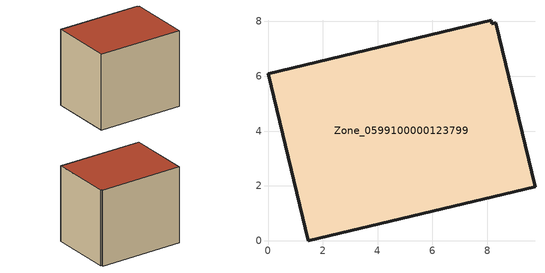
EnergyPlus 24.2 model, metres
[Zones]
Zone_0599100000123799
 floor ground (C_G): 9.74,1.97 1.46,0 0,6.09 8.14,8.04 8.17,7.91 8.3,7.94 z0
 wall outside (C_F): 8.14,8.04 0,6.09 1.46,0 9.74,1.97 8.3,7.94 8.17,7.91 8.14,8.04 z0:7.5
 roof outside (C_R): 1.46,0 9.74,1.97 8.3,7.94 8.17,7.91 8.14,8.04 0,6.09 z7.5
[BUILDING]
Pand.0599100000123799: North Axis=0; Terrain=City; Loads Convergence Tolerance Value=0.04; Temperature Convergence Tolerance Value=0.4; Solar Distribution=FullExterior; Maximum Number of Warmup Days=25; Minimum Number of Warmup Days=1
[Site:Location]
Rotterdam.The.Hague.AP_ZH_NLD Design_Conditions: Latitude=51.96; Longitude=4.45; Time Zone=1; Elevation=-4.5
[SITE:GROUNDTEMPERATURE:BUILDINGSURFACE]
18, 18, 18, 18, 18, 18, 18, 18, 18, 18, 18, 18
[MATERIAL] Thermal Absorptance=0.9; Solar Absorptance=0.7; Visible Absorptance=0.7
Name | Roughness | Thickness | Conductivity | Density | Specific Heat
G.TC.1965-1974 | MediumSmooth | 0.15 | 0.882353 | 540 | 1210
F.TC.1965-1974 | Rough | 0.3 | 0.697674 | 1920 | 840
R.TC.1965-1974 | MediumRough | 0.2 | 0.232558 | 1500 | 1000
[CONSTRUCTION]
C_G: G.TC.1965-1974
C_F: F.TC.1965-1974
C_R: R.TC.1965-1974
[ZONE]
Zone_0599100000123799: Type=1; Multiplier=1; Ceiling Height=Autocalculate; Volume=Autocalculate; Floor Area=autocalculate; Part of Total Floor Area=Yes
[ZONEINFILTRATION:DESIGNFLOWRATE]
Infil_Zone_0599100000123799: Zone or ZoneList or Space or SpaceList=Zone_0599100000123799; Schedule=AlwaysOn; Design Flow Rate Calculation Method=Flow/Area; Flow Rate per Floor Area=0.003; Constant Term Coefficient=1; Temperature Term Coefficient=0; Velocity Term Coefficient=0; Velocity Squared Term Coefficient=0
[HVACTEMPLATE:ZONE:IDEALLOADSAIRSYSTEM]
Zone_0599100000123799: Maximum Heating Supply Air Temperature=50; Minimum Cooling Supply Air Temperature=13; Maximum Heating Supply Air Humidity Ratio=0.0156; Minimum Cooling Supply Air Humidity Ratio=0.0077; Heating Limit=NoLimit; Cooling Limit=NoLimit; Dehumidification Control Type=ConstantSensibleHeatRatio; Cooling Sensible Heat Ratio=0.7; Dehumidification Setpoint=60; Humidification Control Type=None; Humidification Setpoint=30; Outdoor Air Method=None; Outdoor Air Flow Rate per Person=0.00944; Outdoor Air Flow Rate per Zone Floor Area=0; Outdoor Air Flow Rate per Zone=0; Demand Controlled Ventilation Type=None; Outdoor Air Economizer Type=NoEconomizer; Heat Recovery Type=None; Sensible Heat Recovery Effectiveness=0.7; Latent Heat Recovery Effectiveness=0.65
[ZONECONTROL:THERMOSTAT]
ThermostatControl_Zone_0599100000123799: Zone or ZoneList=Zone_0599100000123799; Control Type Schedule=DualSetpointControlType; Control 1=Thermostat_Zone_0599100000123799; Temperature Difference Between Cutout And Setpoint=0
[THERMOSTATSETPOINT:DUALSETPOINT]
Thermostat_Zone_0599100000123799: Heating Setpoint Temperature Schedule=HeatingSetpoint_Zone_0599100000123799; Cooling Setpoint Temperature Schedule=CoolingSetpoint_Zone_0599100000123799
[SCHEDULE:COMPACT]
HeatingSetpoint_Zone_0599100000123799: Through: 12/31, For: AllDays, Until: 24:00, 21
CoolingSetpoint_Zone_0599100000123799: Through: 12/31, For: AllDays, Until: 24:00, 24
DualSetpointControlType: Through: 12/31, For: AllDays, Until: 24:00, 4
AlwaysOn: Through: 12/31, For: AllDays, Until: 24:00, 1
